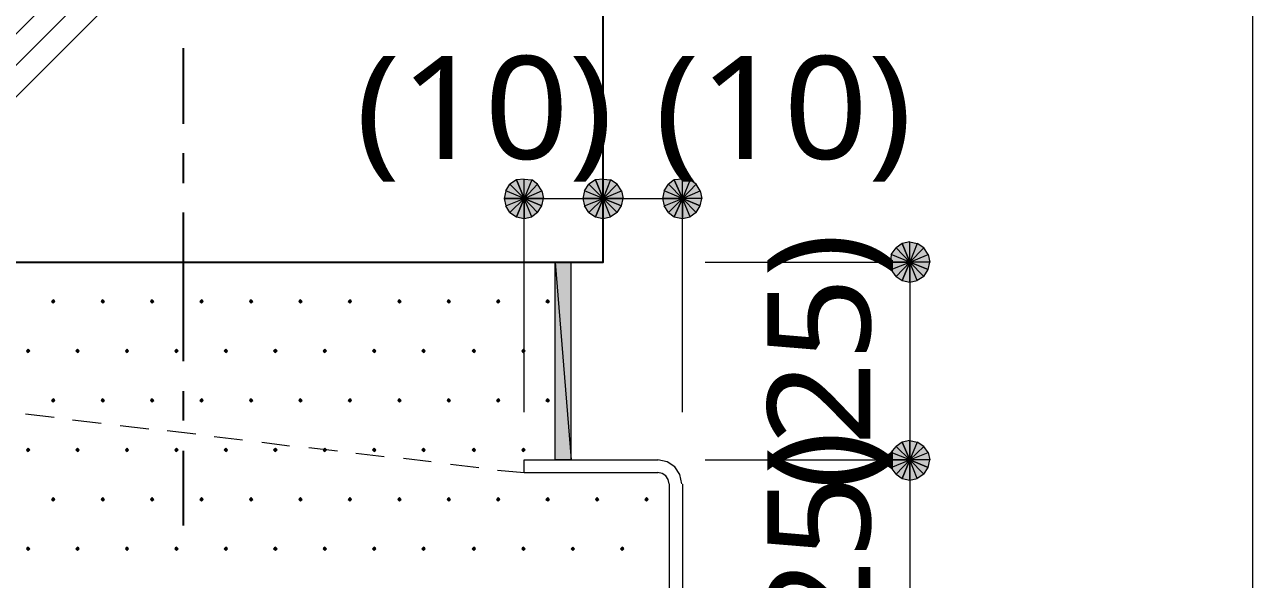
# Model space of a CAD drawing. Header units: millimetres. Extents: x 0 to 420, y 0 to 297.
# Drawn here: x 179.15 to 210.16, y 223.47 to 237.48 of the extents above; entities that cross this region are included whole.
import ezdxf
from ezdxf.enums import TextEntityAlignment as Align

# ---------------------------------------------------------------- set-up
doc = ezdxf.new("R2010")
doc.units = ezdxf.units.MM
doc.styles.add('kst32b', font='NotoSansJP-Variable.ttf')

msp = doc.modelspace()

# ---------------------------------------------------------------- hatches: boundary and pattern name
h = msp.add_hatch(color=7)
h.paths.add_polyline_path([(191.579, 233.553), (191.41, 233.447), (191.77, 233.087), (191.579, 233.553)])
h.paths.add_polyline_path([(191.41, 233.447), (191.77, 233.087), (191.304, 233.278), (191.41, 233.447)])
h.paths.add_polyline_path([(191.77, 233.087), (191.304, 233.278), (191.262, 233.087), (191.77, 233.087)])
h = msp.add_hatch(color=7)
h.paths.add_polyline_path([(192.109, 233.447), (191.961, 233.553), (191.77, 233.087), (192.109, 233.447)])
h.paths.add_polyline_path([(191.961, 233.553), (191.77, 233.087), (191.77, 233.574), (191.961, 233.553)])
h.paths.add_polyline_path([(191.77, 233.087), (191.77, 233.574), (191.579, 233.553), (191.77, 233.087)])
h = msp.add_hatch(color=7)
h.paths.add_polyline_path([(193.569, 233.553), (193.4, 233.447), (193.76, 233.087), (193.569, 233.553)])
h.paths.add_polyline_path([(193.4, 233.447), (193.76, 233.087), (193.294, 233.278), (193.4, 233.447)])
h.paths.add_polyline_path([(193.76, 233.087), (193.294, 233.278), (193.252, 233.087), (193.76, 233.087)])
h = msp.add_hatch(color=7)
h.paths.add_polyline_path([(194.12, 233.447), (193.95, 233.553), (193.76, 233.087), (194.12, 233.447)])
h.paths.add_polyline_path([(193.95, 233.553), (193.76, 233.087), (193.76, 233.574), (193.95, 233.553)])
h.paths.add_polyline_path([(193.76, 233.087), (193.76, 233.574), (193.569, 233.553), (193.76, 233.087)])
h = msp.add_hatch(color=7)
h.paths.add_polyline_path([(195.559, 233.553), (195.411, 233.447), (195.771, 233.087), (195.559, 233.553)])
h.paths.add_polyline_path([(195.411, 233.447), (195.771, 233.087), (195.305, 233.278), (195.411, 233.447)])
h.paths.add_polyline_path([(195.771, 233.087), (195.305, 233.278), (195.262, 233.087), (195.771, 233.087)])
h = msp.add_hatch(color=7)
h.paths.add_polyline_path([(196.109, 233.447), (195.961, 233.553), (195.771, 233.087), (196.109, 233.447)])
h.paths.add_polyline_path([(195.961, 233.553), (195.771, 233.087), (195.771, 233.574), (195.961, 233.553)])
h.paths.add_polyline_path([(195.771, 233.087), (195.771, 233.574), (195.559, 233.553), (195.771, 233.087)])
h = msp.add_hatch(color=7)
h.paths.add_polyline_path([(192.214, 232.897), (192.257, 233.087), (191.77, 233.087), (192.214, 232.897)])
h.paths.add_polyline_path([(192.257, 233.087), (191.77, 233.087), (192.214, 233.278), (192.257, 233.087)])
h.paths.add_polyline_path([(191.77, 233.087), (192.214, 233.278), (192.109, 233.447), (191.77, 233.087)])
h = msp.add_hatch(color=7)
h.paths.add_polyline_path([(194.225, 232.897), (194.268, 233.087), (193.76, 233.087), (194.225, 232.897)])
h.paths.add_polyline_path([(194.268, 233.087), (193.76, 233.087), (194.225, 233.278), (194.268, 233.087)])
h.paths.add_polyline_path([(193.76, 233.087), (194.225, 233.278), (194.12, 233.447), (193.76, 233.087)])
h = msp.add_hatch(color=7)
h.paths.add_polyline_path([(196.215, 232.897), (196.257, 233.087), (195.771, 233.087), (196.215, 232.897)])
h.paths.add_polyline_path([(196.257, 233.087), (195.771, 233.087), (196.215, 233.278), (196.257, 233.087)])
h.paths.add_polyline_path([(195.771, 233.087), (196.215, 233.278), (196.109, 233.447), (195.771, 233.087)])
h = msp.add_hatch(color=7)
h.paths.add_polyline_path([(191.262, 233.087), (191.304, 232.897), (191.77, 233.087), (191.262, 233.087)])
h.paths.add_polyline_path([(191.304, 232.897), (191.77, 233.087), (191.41, 232.728), (191.304, 232.897)])
h.paths.add_polyline_path([(191.77, 233.087), (191.41, 232.728), (191.579, 232.622), (191.77, 233.087)])
for points in [[(191.579, 232.622), (191.77, 232.579), (191.77, 233.087), (191.579, 232.622)], [(193.569, 232.622), (193.76, 232.579), (193.76, 233.087), (193.569, 232.622)], [(195.559, 232.622), (195.771, 232.579), (195.771, 233.087), (195.559, 232.622)], [(201.316, 231.013), (201.507, 230.971), (201.507, 231.479), (201.316, 231.013)], [(179.874, 230.526), (179.853, 230.505), (179.832, 230.484), (179.853, 230.463), (179.874, 230.441), (179.896, 230.463), (179.917, 230.484), (179.896, 230.505), (179.874, 230.526)], [(181.123, 230.526), (181.102, 230.505), (181.081, 230.484), (181.102, 230.463), (181.123, 230.441), (181.144, 230.463), (181.166, 230.484), (181.144, 230.505), (181.123, 230.526)], [(182.372, 230.526), (182.351, 230.505), (182.33, 230.484), (182.351, 230.463), (182.372, 230.441), (182.393, 230.463), (182.414, 230.484), (182.393, 230.505), (182.372, 230.526)], [(183.621, 230.526), (183.6, 230.505), (183.579, 230.484), (183.6, 230.463), (183.621, 230.441), (183.642, 230.463), (183.663, 230.484), (183.642, 230.505), (183.621, 230.526)], [(184.87, 230.526), (184.849, 230.505), (184.827, 230.484), (184.849, 230.463), (184.87, 230.441), (184.891, 230.463), (184.912, 230.484), (184.891, 230.505), (184.87, 230.526)], [(186.119, 230.526), (186.097, 230.505), (186.076, 230.484), (186.097, 230.463), (186.119, 230.441), (186.14, 230.463), (186.161, 230.484), (186.14, 230.505), (186.119, 230.526)], [(187.367, 230.526), (187.346, 230.505), (187.325, 230.484), (187.346, 230.463), (187.367, 230.441), (187.388, 230.463), (187.41, 230.484), (187.388, 230.505), (187.367, 230.526)], [(188.616, 230.526), (188.595, 230.505), (188.574, 230.484), (188.595, 230.463), (188.616, 230.441), (188.637, 230.463), (188.659, 230.484), (188.637, 230.505), (188.616, 230.526)], [(189.865, 230.526), (189.844, 230.505), (189.823, 230.484), (189.844, 230.463), (189.865, 230.441), (189.886, 230.463), (189.907, 230.484), (189.886, 230.505), (189.865, 230.526)], [(191.114, 230.526), (191.093, 230.505), (191.071, 230.484), (191.093, 230.463), (191.114, 230.441), (191.135, 230.463), (191.156, 230.484), (191.135, 230.505), (191.114, 230.526)], [(192.363, 230.526), (192.342, 230.505), (192.32, 230.484), (192.342, 230.463), (192.363, 230.441), (192.384, 230.463), (192.405, 230.484), (192.384, 230.505), (192.363, 230.526)], [(179.239, 229.277), (179.218, 229.256), (179.197, 229.235), (179.218, 229.214), (179.239, 229.193), (179.261, 229.214), (179.282, 229.235), (179.261, 229.256), (179.239, 229.277)], [(180.488, 229.277), (180.467, 229.256), (180.446, 229.235), (180.467, 229.214), (180.488, 229.193), (180.509, 229.214), (180.53, 229.235), (180.509, 229.256), (180.488, 229.277)], [(181.737, 229.277), (181.716, 229.256), (181.695, 229.235), (181.716, 229.214), (181.737, 229.193), (181.758, 229.214), (181.779, 229.235), (181.758, 229.256), (181.737, 229.277)], [(182.986, 229.277), (182.965, 229.256), (182.944, 229.235), (182.965, 229.214), (182.986, 229.193), (183.007, 229.214), (183.028, 229.235), (183.007, 229.256), (182.986, 229.277)], [(184.235, 229.277), (184.213, 229.256), (184.192, 229.235), (184.213, 229.214), (184.235, 229.193), (184.256, 229.214), (184.277, 229.235), (184.256, 229.256), (184.235, 229.277)], [(185.484, 229.277), (185.462, 229.256), (185.441, 229.235), (185.462, 229.214), (185.484, 229.193), (185.505, 229.214), (185.526, 229.235), (185.505, 229.256), (185.484, 229.277)], [(186.732, 229.277), (186.711, 229.256), (186.69, 229.235), (186.711, 229.214), (186.732, 229.193), (186.754, 229.214), (186.775, 229.235), (186.754, 229.256), (186.732, 229.277)], [(187.981, 229.277), (187.96, 229.256), (187.939, 229.235), (187.96, 229.214), (187.981, 229.193), (188.002, 229.214), (188.024, 229.235), (188.002, 229.256), (187.981, 229.277)], [(189.23, 229.277), (189.209, 229.256), (189.188, 229.235), (189.209, 229.214), (189.23, 229.193), (189.251, 229.214), (189.272, 229.235), (189.251, 229.256), (189.23, 229.277)], [(190.5, 229.277), (190.479, 229.256), (190.458, 229.235), (190.479, 229.214), (190.5, 229.193), (190.521, 229.214), (190.542, 229.235), (190.521, 229.256), (190.5, 229.277)], [(191.749, 229.277), (191.728, 229.256), (191.707, 229.235), (191.728, 229.214), (191.749, 229.193), (191.77, 229.214), (191.791, 229.235), (191.77, 229.256), (191.749, 229.277)], [(179.874, 228.029), (179.853, 228.007), (179.832, 227.986), (179.853, 227.965), (179.874, 227.944), (179.896, 227.965), (179.917, 227.986), (179.896, 228.007), (179.874, 228.029)], [(181.123, 228.029), (181.102, 228.007), (181.081, 227.986), (181.102, 227.965), (181.123, 227.944), (181.144, 227.965), (181.166, 227.986), (181.144, 228.007), (181.123, 228.029)], [(182.372, 228.029), (182.351, 228.007), (182.33, 227.986), (182.351, 227.965), (182.372, 227.944), (182.393, 227.965), (182.414, 227.986), (182.393, 228.007), (182.372, 228.029)], [(183.621, 228.029), (183.6, 228.007), (183.579, 227.986), (183.6, 227.965), (183.621, 227.944), (183.642, 227.965), (183.663, 227.986), (183.642, 228.007), (183.621, 228.029)], [(184.87, 228.029), (184.849, 228.007), (184.827, 227.986), (184.849, 227.965), (184.87, 227.944), (184.891, 227.965), (184.912, 227.986), (184.891, 228.007), (184.87, 228.029)], [(186.119, 228.029), (186.097, 228.007), (186.076, 227.986), (186.097, 227.965), (186.119, 227.944), (186.14, 227.965), (186.161, 227.986), (186.14, 228.007), (186.119, 228.029)], [(187.367, 228.029), (187.346, 228.007), (187.325, 227.986), (187.346, 227.965), (187.367, 227.944), (187.388, 227.965), (187.41, 227.986), (187.388, 228.007), (187.367, 228.029)], [(188.616, 228.029), (188.595, 228.007), (188.574, 227.986), (188.595, 227.965), (188.616, 227.944), (188.637, 227.965), (188.659, 227.986), (188.637, 228.007), (188.616, 228.029)], [(189.865, 228.029), (189.844, 228.007), (189.823, 227.986), (189.844, 227.965), (189.865, 227.944), (189.886, 227.965), (189.907, 227.986), (189.886, 228.007), (189.865, 228.029)], [(191.114, 228.029), (191.093, 228.007), (191.071, 227.986), (191.093, 227.965), (191.114, 227.944), (191.135, 227.965), (191.156, 227.986), (191.135, 228.007), (191.114, 228.029)], [(192.363, 228.029), (192.342, 228.007), (192.32, 227.986), (192.342, 227.965), (192.363, 227.944), (192.384, 227.965), (192.405, 227.986), (192.384, 228.007), (192.363, 228.029)], [(179.239, 226.78), (179.218, 226.758), (179.197, 226.737), (179.218, 226.716), (179.239, 226.695), (179.261, 226.716), (179.282, 226.737), (179.261, 226.758), (179.239, 226.78)], [(180.488, 226.78), (180.467, 226.758), (180.446, 226.737), (180.467, 226.716), (180.488, 226.695), (180.509, 226.716), (180.53, 226.737), (180.509, 226.758), (180.488, 226.78)], [(181.737, 226.78), (181.716, 226.758), (181.695, 226.737), (181.716, 226.716), (181.737, 226.695), (181.758, 226.716), (181.779, 226.737), (181.758, 226.758), (181.737, 226.78)], [(182.986, 226.78), (182.965, 226.758), (182.944, 226.737), (182.965, 226.716), (182.986, 226.695), (183.007, 226.716), (183.028, 226.737), (183.007, 226.758), (182.986, 226.78)], [(184.235, 226.78), (184.213, 226.758), (184.192, 226.737), (184.213, 226.716), (184.235, 226.695), (184.256, 226.716), (184.277, 226.737), (184.256, 226.758), (184.235, 226.78)], [(185.484, 226.78), (185.462, 226.758), (185.441, 226.737), (185.462, 226.716), (185.484, 226.695), (185.505, 226.716), (185.526, 226.737), (185.505, 226.758), (185.484, 226.78)], [(186.732, 226.78), (186.711, 226.758), (186.69, 226.737), (186.711, 226.716), (186.732, 226.695), (186.754, 226.716), (186.775, 226.737), (186.754, 226.758), (186.732, 226.78)], [(187.981, 226.78), (187.96, 226.758), (187.939, 226.737), (187.96, 226.716), (187.981, 226.695), (188.002, 226.716), (188.024, 226.737), (188.002, 226.758), (187.981, 226.78)], [(189.23, 226.78), (189.209, 226.758), (189.188, 226.737), (189.209, 226.716), (189.23, 226.695), (189.251, 226.716), (189.272, 226.737), (189.251, 226.758), (189.23, 226.78)], [(190.5, 226.78), (190.479, 226.758), (190.458, 226.737), (190.479, 226.716), (190.5, 226.695), (190.521, 226.716), (190.542, 226.737), (190.521, 226.758), (190.5, 226.78)], [(191.749, 226.78), (191.728, 226.758), (191.707, 226.737), (191.728, 226.716), (191.749, 226.695), (191.77, 226.716), (191.791, 226.737), (191.77, 226.758), (191.749, 226.78)], [(201.316, 226.018), (201.507, 225.975), (201.507, 226.483), (201.316, 226.018)], [(179.874, 225.531), (179.853, 225.51), (179.832, 225.488), (179.853, 225.467), (179.874, 225.446), (179.896, 225.467), (179.917, 225.488), (179.896, 225.51), (179.874, 225.531)], [(181.123, 225.531), (181.102, 225.51), (181.081, 225.488), (181.102, 225.467), (181.123, 225.446), (181.144, 225.467), (181.166, 225.488), (181.144, 225.51), (181.123, 225.531)], [(182.372, 225.531), (182.351, 225.51), (182.33, 225.488), (182.351, 225.467), (182.372, 225.446), (182.393, 225.467), (182.414, 225.488), (182.393, 225.51), (182.372, 225.531)], [(183.621, 225.531), (183.6, 225.51), (183.579, 225.488), (183.6, 225.467), (183.621, 225.446), (183.642, 225.467), (183.663, 225.488), (183.642, 225.51), (183.621, 225.531)], [(184.87, 225.531), (184.849, 225.51), (184.827, 225.488), (184.849, 225.467), (184.87, 225.446), (184.891, 225.467), (184.912, 225.488), (184.891, 225.51), (184.87, 225.531)], [(186.119, 225.531), (186.097, 225.51), (186.076, 225.488), (186.097, 225.467), (186.119, 225.446), (186.14, 225.467), (186.161, 225.488), (186.14, 225.51), (186.119, 225.531)], [(187.367, 225.531), (187.346, 225.51), (187.325, 225.488), (187.346, 225.467), (187.367, 225.446), (187.388, 225.467), (187.41, 225.488), (187.388, 225.51), (187.367, 225.531)], [(188.616, 225.531), (188.595, 225.51), (188.574, 225.488), (188.595, 225.467), (188.616, 225.446), (188.637, 225.467), (188.659, 225.488), (188.637, 225.51), (188.616, 225.531)], [(189.865, 225.531), (189.844, 225.51), (189.823, 225.488), (189.844, 225.467), (189.865, 225.446), (189.886, 225.467), (189.907, 225.488), (189.886, 225.51), (189.865, 225.531)], [(191.114, 225.531), (191.093, 225.51), (191.071, 225.488), (191.093, 225.467), (191.114, 225.446), (191.135, 225.467), (191.156, 225.488), (191.135, 225.51), (191.114, 225.531)], [(192.363, 225.531), (192.342, 225.51), (192.32, 225.488), (192.342, 225.467), (192.363, 225.446), (192.384, 225.467), (192.405, 225.488), (192.384, 225.51), (192.363, 225.531)], [(193.612, 225.531), (193.59, 225.51), (193.569, 225.488), (193.59, 225.467), (193.612, 225.446), (193.633, 225.467), (193.654, 225.488), (193.633, 225.51), (193.612, 225.531)], [(194.86, 225.531), (194.839, 225.51), (194.818, 225.488), (194.839, 225.467), (194.86, 225.446), (194.882, 225.467), (194.903, 225.488), (194.882, 225.51), (194.86, 225.531)], [(179.239, 224.282), (179.218, 224.261), (179.197, 224.24), (179.218, 224.218), (179.239, 224.197), (179.261, 224.218), (179.282, 224.24), (179.261, 224.261), (179.239, 224.282)], [(180.488, 224.282), (180.467, 224.261), (180.446, 224.24), (180.467, 224.218), (180.488, 224.197), (180.509, 224.218), (180.53, 224.24), (180.509, 224.261), (180.488, 224.282)], [(181.737, 224.282), (181.716, 224.261), (181.695, 224.24), (181.716, 224.218), (181.737, 224.197), (181.758, 224.218), (181.779, 224.24), (181.758, 224.261), (181.737, 224.282)], [(182.986, 224.282), (182.965, 224.261), (182.944, 224.24), (182.965, 224.218), (182.986, 224.197), (183.007, 224.218), (183.028, 224.24), (183.007, 224.261), (182.986, 224.282)], [(184.235, 224.282), (184.213, 224.261), (184.192, 224.24), (184.213, 224.218), (184.235, 224.197), (184.256, 224.218), (184.277, 224.24), (184.256, 224.261), (184.235, 224.282)], [(185.484, 224.282), (185.462, 224.261), (185.441, 224.24), (185.462, 224.218), (185.484, 224.197), (185.505, 224.218), (185.526, 224.24), (185.505, 224.261), (185.484, 224.282)], [(186.732, 224.282), (186.711, 224.261), (186.69, 224.24), (186.711, 224.218), (186.732, 224.197), (186.754, 224.218), (186.775, 224.24), (186.754, 224.261), (186.732, 224.282)], [(187.981, 224.282), (187.96, 224.261), (187.939, 224.24), (187.96, 224.218), (187.981, 224.197), (188.002, 224.218), (188.024, 224.24), (188.002, 224.261), (187.981, 224.282)], [(189.23, 224.282), (189.209, 224.261), (189.188, 224.24), (189.209, 224.218), (189.23, 224.197), (189.251, 224.218), (189.272, 224.24), (189.251, 224.261), (189.23, 224.282)], [(190.5, 224.282), (190.479, 224.261), (190.458, 224.24), (190.479, 224.218), (190.5, 224.197), (190.521, 224.218), (190.542, 224.24), (190.521, 224.261), (190.5, 224.282)], [(191.749, 224.282), (191.728, 224.261), (191.707, 224.24), (191.728, 224.218), (191.749, 224.197), (191.77, 224.218), (191.791, 224.24), (191.77, 224.261), (191.749, 224.282)], [(192.998, 224.282), (192.977, 224.261), (192.955, 224.24), (192.977, 224.218), (192.998, 224.197), (193.019, 224.218), (193.04, 224.24), (193.019, 224.261), (192.998, 224.282)], [(194.246, 224.282), (194.225, 224.261), (194.204, 224.24), (194.225, 224.218), (194.246, 224.197), (194.268, 224.218), (194.289, 224.24), (194.268, 224.261), (194.246, 224.282)]]:
    msp.add_hatch(color=7).paths.add_polyline_path(points)
h = msp.add_hatch(color=7)
h.paths.add_polyline_path([(191.77, 232.579), (191.961, 232.622), (191.77, 233.087), (191.77, 232.579)])
h.paths.add_polyline_path([(191.961, 232.622), (191.77, 233.087), (192.109, 232.728), (191.961, 232.622)])
h.paths.add_polyline_path([(191.77, 233.087), (192.109, 232.728), (192.214, 232.897), (191.77, 233.087)])
h = msp.add_hatch(color=7)
h.paths.add_polyline_path([(193.252, 233.087), (193.294, 232.897), (193.76, 233.087), (193.252, 233.087)])
h.paths.add_polyline_path([(193.294, 232.897), (193.76, 233.087), (193.4, 232.728), (193.294, 232.897)])
h.paths.add_polyline_path([(193.76, 233.087), (193.4, 232.728), (193.569, 232.622), (193.76, 233.087)])
h = msp.add_hatch(color=7)
h.paths.add_polyline_path([(193.76, 232.579), (193.95, 232.622), (193.76, 233.087), (193.76, 232.579)])
h.paths.add_polyline_path([(193.95, 232.622), (193.76, 233.087), (194.12, 232.728), (193.95, 232.622)])
h.paths.add_polyline_path([(193.76, 233.087), (194.12, 232.728), (194.225, 232.897), (193.76, 233.087)])
h = msp.add_hatch(color=7)
h.paths.add_polyline_path([(195.262, 233.087), (195.305, 232.897), (195.771, 233.087), (195.262, 233.087)])
h.paths.add_polyline_path([(195.305, 232.897), (195.771, 233.087), (195.411, 232.728), (195.305, 232.897)])
h.paths.add_polyline_path([(195.771, 233.087), (195.411, 232.728), (195.559, 232.622), (195.771, 233.087)])
h = msp.add_hatch(color=7)
h.paths.add_polyline_path([(195.771, 232.579), (195.961, 232.622), (195.771, 233.087), (195.771, 232.579)])
h.paths.add_polyline_path([(195.961, 232.622), (195.771, 233.087), (196.109, 232.728), (195.961, 232.622)])
h.paths.add_polyline_path([(195.771, 233.087), (196.109, 232.728), (196.215, 232.897), (195.771, 233.087)])
h = msp.add_hatch(color=7)
h.paths.add_polyline_path([(201.316, 231.944), (201.168, 231.838), (201.507, 231.479), (201.316, 231.944)])
h.paths.add_polyline_path([(201.168, 231.838), (201.507, 231.479), (201.041, 231.669), (201.168, 231.838)])
h.paths.add_polyline_path([(201.507, 231.479), (201.041, 231.669), (201.02, 231.479), (201.507, 231.479)])
h = msp.add_hatch(color=7)
h.paths.add_polyline_path([(201.867, 231.838), (201.697, 231.944), (201.507, 231.479), (201.867, 231.838)])
h.paths.add_polyline_path([(201.697, 231.944), (201.507, 231.479), (201.507, 231.987), (201.697, 231.944)])
h.paths.add_polyline_path([(201.507, 231.479), (201.507, 231.987), (201.316, 231.944), (201.507, 231.479)])
h = msp.add_hatch(color=7)
h.paths.add_polyline_path([(201.972, 231.288), (202.015, 231.479), (201.507, 231.479), (201.972, 231.288)])
h.paths.add_polyline_path([(202.015, 231.479), (201.507, 231.479), (201.972, 231.669), (202.015, 231.479)])
h.paths.add_polyline_path([(201.507, 231.479), (201.972, 231.669), (201.867, 231.838), (201.507, 231.479)])
h = msp.add_hatch(color=7)
h.paths.add_polyline_path([(192.955, 231.479), (192.553, 231.479), (192.955, 226.483), (192.955, 231.479)])
h.paths.add_polyline_path([(192.553, 231.479), (192.955, 226.483), (192.553, 226.483), (192.553, 231.479)])
h = msp.add_hatch(color=7)
h.paths.add_polyline_path([(201.02, 231.479), (201.041, 231.288), (201.507, 231.479), (201.02, 231.479)])
h.paths.add_polyline_path([(201.041, 231.288), (201.507, 231.479), (201.168, 231.119), (201.041, 231.288)])
h.paths.add_polyline_path([(201.507, 231.479), (201.168, 231.119), (201.316, 231.013), (201.507, 231.479)])
h = msp.add_hatch(color=7)
h.paths.add_polyline_path([(201.507, 230.971), (201.697, 231.013), (201.507, 231.479), (201.507, 230.971)])
h.paths.add_polyline_path([(201.697, 231.013), (201.507, 231.479), (201.867, 231.119), (201.697, 231.013)])
h.paths.add_polyline_path([(201.507, 231.479), (201.867, 231.119), (201.972, 231.288), (201.507, 231.479)])
h = msp.add_hatch(color=7)
h.paths.add_polyline_path([(201.316, 226.928), (201.168, 226.822), (201.507, 226.483), (201.316, 226.928)])
h.paths.add_polyline_path([(201.168, 226.822), (201.507, 226.483), (201.041, 226.674), (201.168, 226.822)])
h.paths.add_polyline_path([(201.507, 226.483), (201.041, 226.674), (201.02, 226.483), (201.507, 226.483)])
h = msp.add_hatch(color=7)
h.paths.add_polyline_path([(201.867, 226.822), (201.697, 226.928), (201.507, 226.483), (201.867, 226.822)])
h.paths.add_polyline_path([(201.697, 226.928), (201.507, 226.483), (201.507, 226.97), (201.697, 226.928)])
h.paths.add_polyline_path([(201.507, 226.483), (201.507, 226.97), (201.316, 226.928), (201.507, 226.483)])
h = msp.add_hatch(color=7)
h.paths.add_polyline_path([(201.972, 226.293), (202.015, 226.483), (201.507, 226.483), (201.972, 226.293)])
h.paths.add_polyline_path([(202.015, 226.483), (201.507, 226.483), (201.972, 226.674), (202.015, 226.483)])
h.paths.add_polyline_path([(201.507, 226.483), (201.972, 226.674), (201.867, 226.822), (201.507, 226.483)])
h = msp.add_hatch(color=7)
h.paths.add_polyline_path([(201.02, 226.483), (201.041, 226.293), (201.507, 226.483), (201.02, 226.483)])
h.paths.add_polyline_path([(201.041, 226.293), (201.507, 226.483), (201.168, 226.123), (201.041, 226.293)])
h.paths.add_polyline_path([(201.507, 226.483), (201.168, 226.123), (201.316, 226.018), (201.507, 226.483)])
h = msp.add_hatch(color=7)
h.paths.add_polyline_path([(201.507, 225.975), (201.697, 226.018), (201.507, 226.483), (201.507, 225.975)])
h.paths.add_polyline_path([(201.697, 226.018), (201.507, 226.483), (201.867, 226.123), (201.697, 226.018)])
h.paths.add_polyline_path([(201.507, 226.483), (201.867, 226.123), (201.972, 226.293), (201.507, 226.483)])

# ---------------------------------------------------------------- linework, layer by layer
at = {"lineweight": 13}
for points in [[(210.164, 285.983), (210.164, 45.995)], [(173.164, 231.479), (193.76, 252.074)], [(173.948, 231.479), (193.76, 251.27)], [(174.752, 231.479), (193.76, 250.486)], [(191.77, 227.69), (191.77, 233.087)], [(191.77, 233.087), (193.76, 233.087), (195.771, 233.087)], [(195.771, 227.69), (195.771, 233.087)], [(196.342, 231.479), (201.507, 231.479)], [(201.507, 231.479), (201.507, 226.483), (201.507, 221.467), (201.507, 220.874)], [(179.176, 227.647), (179.896, 227.563)], [(180.361, 227.499), (181.081, 227.415)], [(181.568, 227.351), (182.287, 227.266)], [(182.753, 227.224), (183.473, 227.139)], [(183.938, 227.076), (184.658, 226.991)], [(185.145, 226.928), (185.843, 226.843)], [(186.33, 226.801), (187.05, 226.716)], [(187.516, 226.653), (188.235, 226.568)], [(188.722, 226.526), (189.421, 226.441)], [(191.77, 226.166), (191.77, 226.483), (195.157, 226.483)], [(195.749, 225.88), (195.702, 226.115), (195.573, 226.307), (195.381, 226.436), (195.146, 226.483)], [(196.342, 226.483), (201.507, 226.483)], [(189.907, 226.378), (190.627, 226.293)], [(191.093, 226.229), (191.77, 226.166)], [(191.77, 226.166), (195.157, 226.166)], [(195.432, 225.88), (195.409, 225.991), (195.348, 226.082), (195.257, 226.143), (195.146, 226.166)], [(195.432, 225.87), (195.432, 222.081)], [(195.771, 225.87), (195.771, 222.081)]]:
    msp.add_lwpolyline(points, dxfattribs=at)
at = {"lineweight": 25}
for points in [[(166.751, 231.479), (193.76, 231.479), (193.76, 252.603)], [(183.155, 236.876), (183.155, 234.971)], [(183.155, 234.23), (183.155, 233.468)], [(183.155, 232.728), (183.155, 228.981)], [(183.155, 228.219), (183.155, 227.478)], [(183.155, 226.716), (183.155, 224.832)]]:
    msp.add_lwpolyline(points, dxfattribs=at)
at = {"lineweight": 0}
for points in [[(191.579, 233.553), (191.41, 233.447), (191.77, 233.087)], [(191.77, 233.087), (191.77, 233.574), (191.579, 233.553)], [(191.961, 233.553), (191.77, 233.087), (191.77, 233.574)], [(192.109, 233.447), (191.961, 233.553), (191.77, 233.087)], [(193.569, 233.553), (193.4, 233.447), (193.76, 233.087)], [(193.76, 233.087), (193.76, 233.574), (193.569, 233.553)], [(193.95, 233.553), (193.76, 233.087), (193.76, 233.574)], [(194.12, 233.447), (193.95, 233.553), (193.76, 233.087)], [(195.559, 233.553), (195.411, 233.447), (195.771, 233.087)], [(195.771, 233.087), (195.771, 233.574), (195.559, 233.553)], [(195.961, 233.553), (195.771, 233.087), (195.771, 233.574)], [(196.109, 233.447), (195.961, 233.553), (195.771, 233.087)], [(191.77, 233.087), (191.304, 233.278), (191.262, 233.087)], [(191.41, 233.447), (191.77, 233.087), (191.304, 233.278)], [(191.77, 233.087), (192.214, 233.278), (192.109, 233.447)], [(192.257, 233.087), (191.77, 233.087), (192.214, 233.278)], [(193.76, 233.087), (193.294, 233.278), (193.252, 233.087)], [(193.4, 233.447), (193.76, 233.087), (193.294, 233.278)], [(193.76, 233.087), (194.225, 233.278), (194.12, 233.447)], [(194.268, 233.087), (193.76, 233.087), (194.225, 233.278)], [(195.771, 233.087), (195.305, 233.278), (195.262, 233.087)], [(195.411, 233.447), (195.771, 233.087), (195.305, 233.278)], [(195.771, 233.087), (196.215, 233.278), (196.109, 233.447)], [(196.257, 233.087), (195.771, 233.087), (196.215, 233.278)], [(191.262, 233.087), (191.304, 232.897), (191.77, 233.087)], [(191.304, 232.897), (191.77, 233.087), (191.41, 232.728)], [(191.77, 233.087), (191.41, 232.728), (191.579, 232.622)], [(191.579, 232.622), (191.77, 232.579), (191.77, 233.087)], [(191.77, 232.579), (191.961, 232.622), (191.77, 233.087)], [(191.961, 232.622), (191.77, 233.087), (192.109, 232.728)], [(191.77, 233.087), (192.109, 232.728), (192.214, 232.897)], [(192.214, 232.897), (192.257, 233.087), (191.77, 233.087)], [(193.252, 233.087), (193.294, 232.897), (193.76, 233.087)], [(193.294, 232.897), (193.76, 233.087), (193.4, 232.728)], [(193.76, 233.087), (193.4, 232.728), (193.569, 232.622)], [(193.569, 232.622), (193.76, 232.579), (193.76, 233.087)], [(193.76, 232.579), (193.95, 232.622), (193.76, 233.087)], [(193.95, 232.622), (193.76, 233.087), (194.12, 232.728)], [(193.76, 233.087), (194.12, 232.728), (194.225, 232.897)], [(194.225, 232.897), (194.268, 233.087), (193.76, 233.087)], [(195.262, 233.087), (195.305, 232.897), (195.771, 233.087)], [(195.305, 232.897), (195.771, 233.087), (195.411, 232.728)], [(195.771, 233.087), (195.411, 232.728), (195.559, 232.622)], [(195.559, 232.622), (195.771, 232.579), (195.771, 233.087)], [(195.771, 232.579), (195.961, 232.622), (195.771, 233.087)], [(195.961, 232.622), (195.771, 233.087), (196.109, 232.728)], [(195.771, 233.087), (196.109, 232.728), (196.215, 232.897)], [(196.215, 232.897), (196.257, 233.087), (195.771, 233.087)], [(201.168, 231.838), (201.507, 231.479), (201.041, 231.669)], [(201.316, 231.944), (201.168, 231.838), (201.507, 231.479)], [(201.507, 231.479), (201.507, 231.987), (201.316, 231.944)], [(201.697, 231.944), (201.507, 231.479), (201.507, 231.987)], [(201.867, 231.838), (201.697, 231.944), (201.507, 231.479)], [(201.507, 231.479), (201.972, 231.669), (201.867, 231.838)], [(192.955, 231.479), (192.553, 231.479), (192.955, 226.483)], [(192.553, 231.479), (192.955, 226.483), (192.553, 226.483)], [(201.507, 231.479), (201.041, 231.669), (201.02, 231.479)], [(201.02, 231.479), (201.041, 231.288), (201.507, 231.479)], [(201.041, 231.288), (201.507, 231.479), (201.168, 231.119)], [(201.507, 231.479), (201.168, 231.119), (201.316, 231.013)], [(201.316, 231.013), (201.507, 230.971), (201.507, 231.479)], [(202.015, 231.479), (201.507, 231.479), (201.972, 231.669)], [(201.507, 230.971), (201.697, 231.013), (201.507, 231.479)], [(201.697, 231.013), (201.507, 231.479), (201.867, 231.119)], [(201.507, 231.479), (201.867, 231.119), (201.972, 231.288)], [(201.972, 231.288), (202.015, 231.479), (201.507, 231.479)], [(179.874, 230.526), (179.853, 230.505), (179.832, 230.484), (179.853, 230.463), (179.874, 230.441), (179.896, 230.463), (179.917, 230.484), (179.896, 230.505)], [(181.123, 230.526), (181.102, 230.505), (181.081, 230.484), (181.102, 230.463), (181.123, 230.441), (181.144, 230.463), (181.166, 230.484), (181.144, 230.505)], [(182.372, 230.526), (182.351, 230.505), (182.33, 230.484), (182.351, 230.463), (182.372, 230.441), (182.393, 230.463), (182.414, 230.484), (182.393, 230.505)], [(183.621, 230.526), (183.6, 230.505), (183.579, 230.484), (183.6, 230.463), (183.621, 230.441), (183.642, 230.463), (183.663, 230.484), (183.642, 230.505)], [(184.87, 230.526), (184.849, 230.505), (184.827, 230.484), (184.849, 230.463), (184.87, 230.441), (184.891, 230.463), (184.912, 230.484), (184.891, 230.505)], [(186.119, 230.526), (186.097, 230.505), (186.076, 230.484), (186.097, 230.463), (186.119, 230.441), (186.14, 230.463), (186.161, 230.484), (186.14, 230.505)], [(187.367, 230.526), (187.346, 230.505), (187.325, 230.484), (187.346, 230.463), (187.367, 230.441), (187.388, 230.463), (187.41, 230.484), (187.388, 230.505)], [(188.616, 230.526), (188.595, 230.505), (188.574, 230.484), (188.595, 230.463), (188.616, 230.441), (188.637, 230.463), (188.659, 230.484), (188.637, 230.505)], [(189.865, 230.526), (189.844, 230.505), (189.823, 230.484), (189.844, 230.463), (189.865, 230.441), (189.886, 230.463), (189.907, 230.484), (189.886, 230.505)], [(191.114, 230.526), (191.093, 230.505), (191.071, 230.484), (191.093, 230.463), (191.114, 230.441), (191.135, 230.463), (191.156, 230.484), (191.135, 230.505)], [(192.363, 230.526), (192.342, 230.505), (192.32, 230.484), (192.342, 230.463), (192.363, 230.441), (192.384, 230.463), (192.405, 230.484), (192.384, 230.505)], [(179.239, 229.277), (179.218, 229.256), (179.197, 229.235), (179.218, 229.214), (179.239, 229.193), (179.261, 229.214), (179.282, 229.235), (179.261, 229.256)], [(180.488, 229.277), (180.467, 229.256), (180.446, 229.235), (180.467, 229.214), (180.488, 229.193), (180.509, 229.214), (180.53, 229.235), (180.509, 229.256)], [(181.737, 229.277), (181.716, 229.256), (181.695, 229.235), (181.716, 229.214), (181.737, 229.193), (181.758, 229.214), (181.779, 229.235), (181.758, 229.256)], [(182.986, 229.277), (182.965, 229.256), (182.944, 229.235), (182.965, 229.214), (182.986, 229.193), (183.007, 229.214), (183.028, 229.235), (183.007, 229.256)], [(184.235, 229.277), (184.213, 229.256), (184.192, 229.235), (184.213, 229.214), (184.235, 229.193), (184.256, 229.214), (184.277, 229.235), (184.256, 229.256)], [(185.484, 229.277), (185.462, 229.256), (185.441, 229.235), (185.462, 229.214), (185.484, 229.193), (185.505, 229.214), (185.526, 229.235), (185.505, 229.256)], [(186.732, 229.277), (186.711, 229.256), (186.69, 229.235), (186.711, 229.214), (186.732, 229.193), (186.754, 229.214), (186.775, 229.235), (186.754, 229.256)], [(187.981, 229.277), (187.96, 229.256), (187.939, 229.235), (187.96, 229.214), (187.981, 229.193), (188.002, 229.214), (188.024, 229.235), (188.002, 229.256)], [(189.23, 229.277), (189.209, 229.256), (189.188, 229.235), (189.209, 229.214), (189.23, 229.193), (189.251, 229.214), (189.272, 229.235), (189.251, 229.256)], [(190.5, 229.277), (190.479, 229.256), (190.458, 229.235), (190.479, 229.214), (190.5, 229.193), (190.521, 229.214), (190.542, 229.235), (190.521, 229.256)], [(191.749, 229.277), (191.728, 229.256), (191.707, 229.235), (191.728, 229.214), (191.749, 229.193), (191.77, 229.214), (191.791, 229.235), (191.77, 229.256)], [(179.874, 228.029), (179.853, 228.007), (179.832, 227.986), (179.853, 227.965), (179.874, 227.944), (179.896, 227.965), (179.917, 227.986), (179.896, 228.007)], [(181.123, 228.029), (181.102, 228.007), (181.081, 227.986), (181.102, 227.965), (181.123, 227.944), (181.144, 227.965), (181.166, 227.986), (181.144, 228.007)], [(182.372, 228.029), (182.351, 228.007), (182.33, 227.986), (182.351, 227.965), (182.372, 227.944), (182.393, 227.965), (182.414, 227.986), (182.393, 228.007)], [(183.621, 228.029), (183.6, 228.007), (183.579, 227.986), (183.6, 227.965), (183.621, 227.944), (183.642, 227.965), (183.663, 227.986), (183.642, 228.007)], [(184.87, 228.029), (184.849, 228.007), (184.827, 227.986), (184.849, 227.965), (184.87, 227.944), (184.891, 227.965), (184.912, 227.986), (184.891, 228.007)], [(186.119, 228.029), (186.097, 228.007), (186.076, 227.986), (186.097, 227.965), (186.119, 227.944), (186.14, 227.965), (186.161, 227.986), (186.14, 228.007)], [(187.367, 228.029), (187.346, 228.007), (187.325, 227.986), (187.346, 227.965), (187.367, 227.944), (187.388, 227.965), (187.41, 227.986), (187.388, 228.007)], [(188.616, 228.029), (188.595, 228.007), (188.574, 227.986), (188.595, 227.965), (188.616, 227.944), (188.637, 227.965), (188.659, 227.986), (188.637, 228.007)], [(189.865, 228.029), (189.844, 228.007), (189.823, 227.986), (189.844, 227.965), (189.865, 227.944), (189.886, 227.965), (189.907, 227.986), (189.886, 228.007)], [(191.114, 228.029), (191.093, 228.007), (191.071, 227.986), (191.093, 227.965), (191.114, 227.944), (191.135, 227.965), (191.156, 227.986), (191.135, 228.007)], [(192.363, 228.029), (192.342, 228.007), (192.32, 227.986), (192.342, 227.965), (192.363, 227.944), (192.384, 227.965), (192.405, 227.986), (192.384, 228.007)], [(179.239, 226.78), (179.218, 226.758), (179.197, 226.737), (179.218, 226.716), (179.239, 226.695), (179.261, 226.716), (179.282, 226.737), (179.261, 226.758)], [(180.488, 226.78), (180.467, 226.758), (180.446, 226.737), (180.467, 226.716), (180.488, 226.695), (180.509, 226.716), (180.53, 226.737), (180.509, 226.758)], [(181.737, 226.78), (181.716, 226.758), (181.695, 226.737), (181.716, 226.716), (181.737, 226.695), (181.758, 226.716), (181.779, 226.737), (181.758, 226.758)], [(182.986, 226.78), (182.965, 226.758), (182.944, 226.737), (182.965, 226.716), (182.986, 226.695), (183.007, 226.716), (183.028, 226.737), (183.007, 226.758)], [(184.235, 226.78), (184.213, 226.758), (184.192, 226.737), (184.213, 226.716), (184.235, 226.695), (184.256, 226.716), (184.277, 226.737), (184.256, 226.758)], [(185.484, 226.78), (185.462, 226.758), (185.441, 226.737), (185.462, 226.716), (185.484, 226.695), (185.505, 226.716), (185.526, 226.737), (185.505, 226.758)], [(186.732, 226.78), (186.711, 226.758), (186.69, 226.737), (186.711, 226.716), (186.732, 226.695), (186.754, 226.716), (186.775, 226.737), (186.754, 226.758)], [(187.981, 226.78), (187.96, 226.758), (187.939, 226.737), (187.96, 226.716), (187.981, 226.695), (188.002, 226.716), (188.024, 226.737), (188.002, 226.758)], [(189.23, 226.78), (189.209, 226.758), (189.188, 226.737), (189.209, 226.716), (189.23, 226.695), (189.251, 226.716), (189.272, 226.737), (189.251, 226.758)], [(190.5, 226.78), (190.479, 226.758), (190.458, 226.737), (190.479, 226.716), (190.5, 226.695), (190.521, 226.716), (190.542, 226.737), (190.521, 226.758)], [(191.749, 226.78), (191.728, 226.758), (191.707, 226.737), (191.728, 226.716), (191.749, 226.695), (191.77, 226.716), (191.791, 226.737), (191.77, 226.758)], [(201.168, 226.822), (201.507, 226.483), (201.041, 226.674)], [(201.316, 226.928), (201.168, 226.822), (201.507, 226.483)], [(201.507, 226.483), (201.507, 226.97), (201.316, 226.928)], [(201.697, 226.928), (201.507, 226.483), (201.507, 226.97)], [(201.867, 226.822), (201.697, 226.928), (201.507, 226.483)], [(201.507, 226.483), (201.972, 226.674), (201.867, 226.822)], [(201.507, 226.483), (201.041, 226.674), (201.02, 226.483)], [(201.02, 226.483), (201.041, 226.293), (201.507, 226.483)], [(201.041, 226.293), (201.507, 226.483), (201.168, 226.123)], [(201.507, 226.483), (201.168, 226.123), (201.316, 226.018)], [(201.316, 226.018), (201.507, 225.975), (201.507, 226.483)], [(202.015, 226.483), (201.507, 226.483), (201.972, 226.674)], [(201.507, 225.975), (201.697, 226.018), (201.507, 226.483)], [(201.697, 226.018), (201.507, 226.483), (201.867, 226.123)], [(201.507, 226.483), (201.867, 226.123), (201.972, 226.293)], [(201.972, 226.293), (202.015, 226.483), (201.507, 226.483)], [(179.874, 225.531), (179.853, 225.51), (179.832, 225.488), (179.853, 225.467), (179.874, 225.446), (179.896, 225.467), (179.917, 225.488), (179.896, 225.51)], [(181.123, 225.531), (181.102, 225.51), (181.081, 225.488), (181.102, 225.467), (181.123, 225.446), (181.144, 225.467), (181.166, 225.488), (181.144, 225.51)], [(182.372, 225.531), (182.351, 225.51), (182.33, 225.488), (182.351, 225.467), (182.372, 225.446), (182.393, 225.467), (182.414, 225.488), (182.393, 225.51)], [(183.621, 225.531), (183.6, 225.51), (183.579, 225.488), (183.6, 225.467), (183.621, 225.446), (183.642, 225.467), (183.663, 225.488), (183.642, 225.51)], [(184.87, 225.531), (184.849, 225.51), (184.827, 225.488), (184.849, 225.467), (184.87, 225.446), (184.891, 225.467), (184.912, 225.488), (184.891, 225.51)], [(186.119, 225.531), (186.097, 225.51), (186.076, 225.488), (186.097, 225.467), (186.119, 225.446), (186.14, 225.467), (186.161, 225.488), (186.14, 225.51)], [(187.367, 225.531), (187.346, 225.51), (187.325, 225.488), (187.346, 225.467), (187.367, 225.446), (187.388, 225.467), (187.41, 225.488), (187.388, 225.51)], [(188.616, 225.531), (188.595, 225.51), (188.574, 225.488), (188.595, 225.467), (188.616, 225.446), (188.637, 225.467), (188.659, 225.488), (188.637, 225.51)], [(189.865, 225.531), (189.844, 225.51), (189.823, 225.488), (189.844, 225.467), (189.865, 225.446), (189.886, 225.467), (189.907, 225.488), (189.886, 225.51)], [(191.114, 225.531), (191.093, 225.51), (191.071, 225.488), (191.093, 225.467), (191.114, 225.446), (191.135, 225.467), (191.156, 225.488), (191.135, 225.51)], [(192.363, 225.531), (192.342, 225.51), (192.32, 225.488), (192.342, 225.467), (192.363, 225.446), (192.384, 225.467), (192.405, 225.488), (192.384, 225.51)], [(193.612, 225.531), (193.59, 225.51), (193.569, 225.488), (193.59, 225.467), (193.612, 225.446), (193.633, 225.467), (193.654, 225.488), (193.633, 225.51)], [(194.86, 225.531), (194.839, 225.51), (194.818, 225.488), (194.839, 225.467), (194.86, 225.446), (194.882, 225.467), (194.903, 225.488), (194.882, 225.51)], [(179.239, 224.282), (179.218, 224.261), (179.197, 224.24), (179.218, 224.218), (179.239, 224.197), (179.261, 224.218), (179.282, 224.24), (179.261, 224.261)], [(180.488, 224.282), (180.467, 224.261), (180.446, 224.24), (180.467, 224.218), (180.488, 224.197), (180.509, 224.218), (180.53, 224.24), (180.509, 224.261)], [(181.737, 224.282), (181.716, 224.261), (181.695, 224.24), (181.716, 224.218), (181.737, 224.197), (181.758, 224.218), (181.779, 224.24), (181.758, 224.261)], [(182.986, 224.282), (182.965, 224.261), (182.944, 224.24), (182.965, 224.218), (182.986, 224.197), (183.007, 224.218), (183.028, 224.24), (183.007, 224.261)], [(184.235, 224.282), (184.213, 224.261), (184.192, 224.24), (184.213, 224.218), (184.235, 224.197), (184.256, 224.218), (184.277, 224.24), (184.256, 224.261)], [(185.484, 224.282), (185.462, 224.261), (185.441, 224.24), (185.462, 224.218), (185.484, 224.197), (185.505, 224.218), (185.526, 224.24), (185.505, 224.261)], [(186.732, 224.282), (186.711, 224.261), (186.69, 224.24), (186.711, 224.218), (186.732, 224.197), (186.754, 224.218), (186.775, 224.24), (186.754, 224.261)], [(187.981, 224.282), (187.96, 224.261), (187.939, 224.24), (187.96, 224.218), (187.981, 224.197), (188.002, 224.218), (188.024, 224.24), (188.002, 224.261)], [(189.23, 224.282), (189.209, 224.261), (189.188, 224.24), (189.209, 224.218), (189.23, 224.197), (189.251, 224.218), (189.272, 224.24), (189.251, 224.261)], [(190.5, 224.282), (190.479, 224.261), (190.458, 224.24), (190.479, 224.218), (190.5, 224.197), (190.521, 224.218), (190.542, 224.24), (190.521, 224.261)], [(191.749, 224.282), (191.728, 224.261), (191.707, 224.24), (191.728, 224.218), (191.749, 224.197), (191.77, 224.218), (191.791, 224.24), (191.77, 224.261)], [(192.998, 224.282), (192.977, 224.261), (192.955, 224.24), (192.977, 224.218), (192.998, 224.197), (193.019, 224.218), (193.04, 224.24), (193.019, 224.261)], [(194.246, 224.282), (194.225, 224.261), (194.204, 224.24), (194.225, 224.218), (194.246, 224.197), (194.268, 224.218), (194.289, 224.24), (194.268, 224.261)]]:
    msp.add_lwpolyline(points, close=True, dxfattribs=at)

# ---------------------------------------------------------------- texts
at = {"style": 'kst32b'}
for s, p, p2 in [('(10)', (187.516, 234.082), (194.013, 234.082)), ('(10)', (195.072, 234.082), (201.569, 234.082)), ('(25)', (200.512, 225.721), (200.512, 232.219)), ('(25)', (200.512, 220.726), (200.512, 227.223))]:
    msp.add_text(s, height=2.5989, dxfattribs=at).set_placement(p, p2, align=Align.FIT)

doc.saveas('drawing.dxf')
